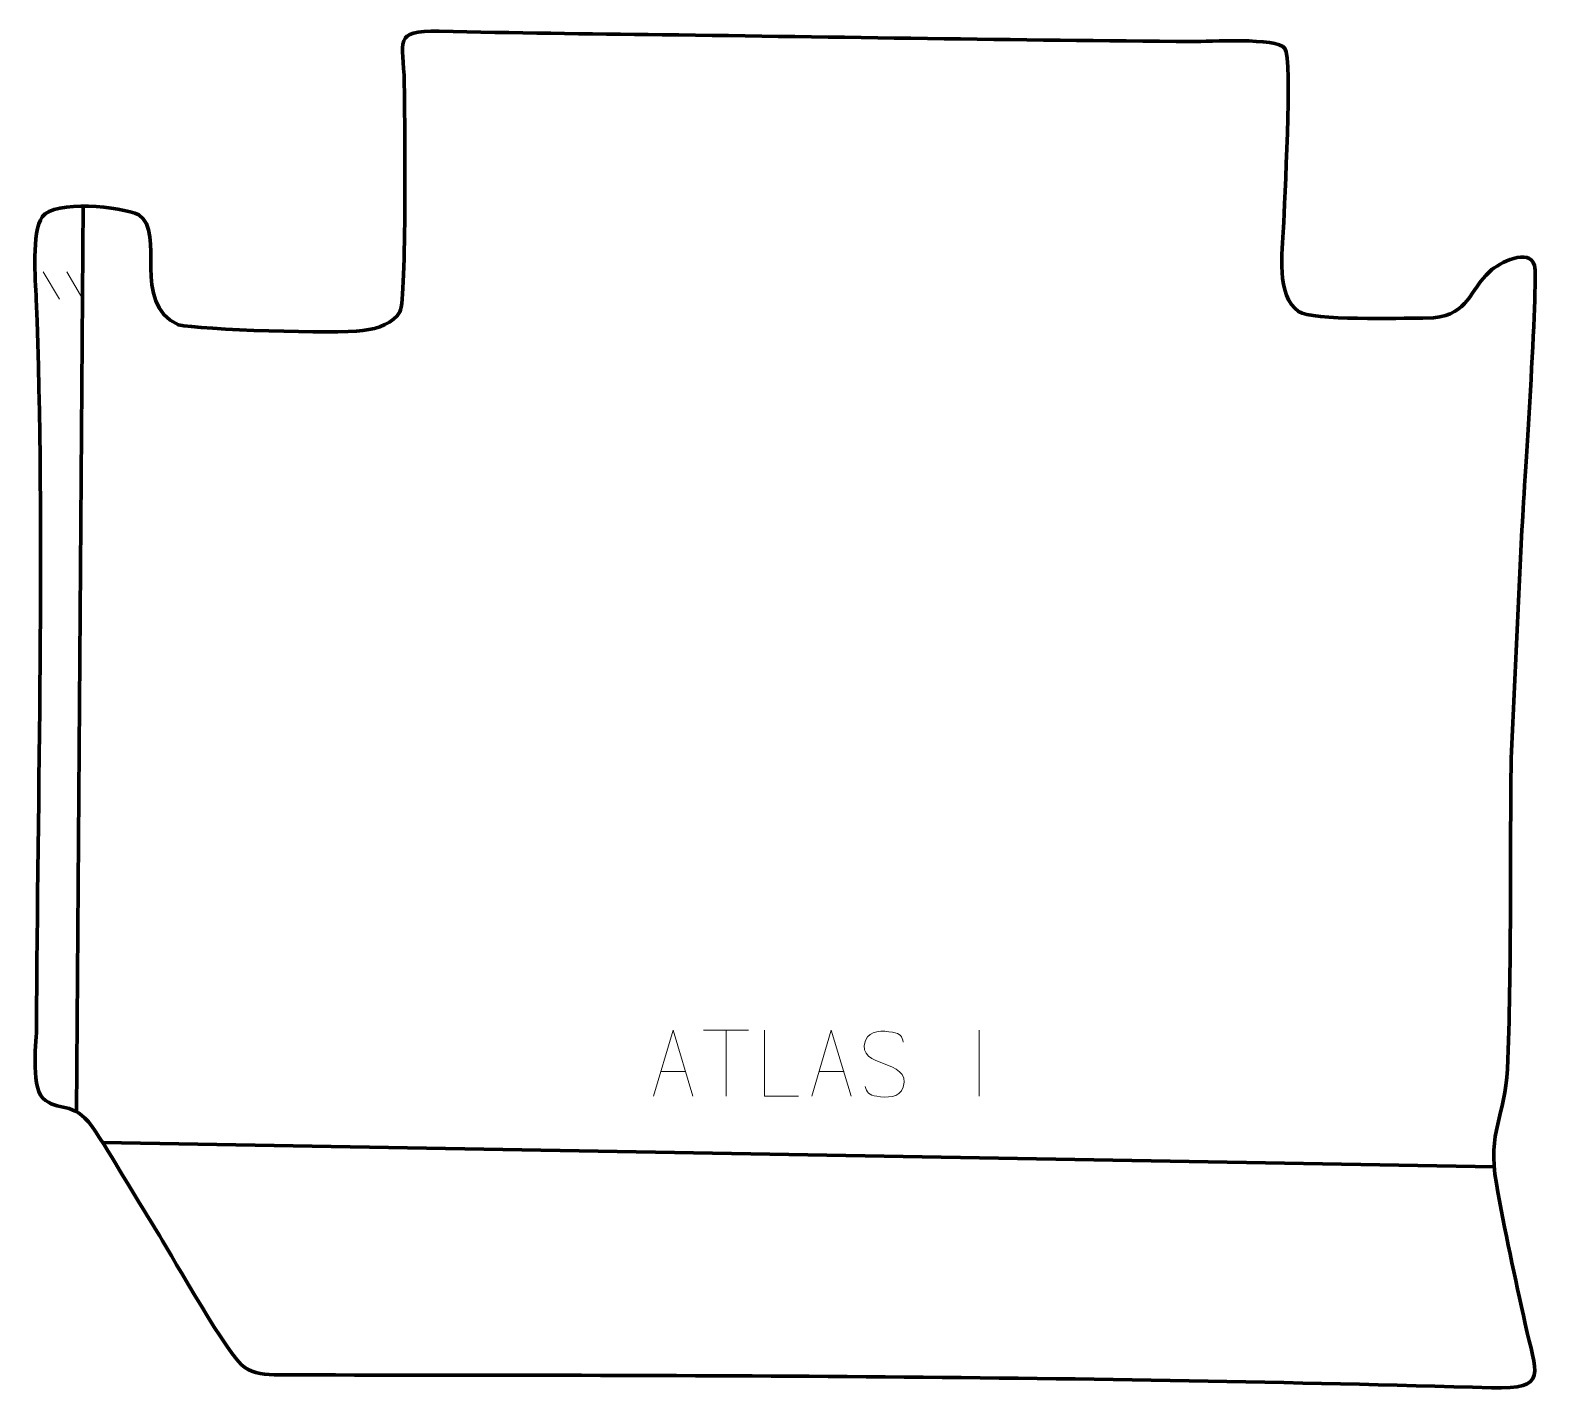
# Model space of a CAD drawing. Header units: millimetres. Extents: x -540 to 36, y 99 to 615.
import ezdxf

# ---------------------------------------------------------------- set-up
doc = ezdxf.new("R2010")
doc.units = ezdxf.units.MM
doc.header["$MEASUREMENT"] = 0
doc.layers.add('layer 2', color=7, linetype='Continuous')
doc.layers.add('layer 3', color=7, linetype='Continuous')

msp = doc.modelspace()

# ---------------------------------------------------------------- linework, layer by layer
at = {"layer": 'layer 2', "color": 142, "lineweight": 158}
for points in [[(-520.2687, 548.488), (-520.2687, 548.488), (-522.7945, 204.5077), (-522.7945, 204.5077)], [(14.7598, 183.6671), (14.7598, 183.6671), (-512.9435, 192.8525), (-512.9435, 192.8525)]]:
    msp.add_open_spline(points, degree=3, dxfattribs=at)
at = {"layer": 'layer 3', "color": 242, "lineweight": 158}
msp.add_open_spline([(21.1716, 338.5779), (22.5303, 367.4812), (23.8892, 396.3845), (25.248, 425.2878), (25.248, 425.2878), (25.9347, 438.3122), (31.5607, 519.8701), (30.0276, 525.5567), (30.0276, 525.5567), (28.1377, 532.5667), (16.5462, 526.5006), (13.1719, 523.3837), (13.1719, 523.3837), (4.9579, 515.7963), (5.39, 507.3696), (-8.2062, 505.6925), (-8.2062, 505.6925), (-8.2062, 505.6925), (-12.3298, 505.5404), (-12.3298, 505.5404), (-12.3298, 505.5404), (-20.6916, 505.7198), (-54.2893, 504.5525), (-59.4057, 508.1034), (-59.4057, 508.1034), (-68.0701, 514.1169), (-65.5525, 530.8825), (-65.1397, 539.9644), (-65.1397, 539.9644), (-64.8338, 548.6589), (-61.729, 603.9527), (-64.5937, 607.9238), (-64.5937, 607.9238), (-67.6379, 612.1438), (-93.6936, 610.5624), (-99.6144, 610.5369), (-99.6144, 610.5369), (-166.6463, 611.0238), (-233.6754, 612.2451), (-300.7036, 613.102), (-300.7036, 613.102), (-328.9492, 613.4254), (-357.1068, 613.8444), (-385.3492, 614.4136), (-385.3492, 614.4136), (-403.2055, 614.7735), (-398.8331, 610.787), (-398.5395, 594.8908), (-398.5395, 594.8908), (-398.3931, 583.1879), (-397.5814, 513.3179), (-400.171, 508.048), (-400.171, 508.048), (-402.7622, 503.6982), (-408.0834, 501.6932), (-414.3003, 500.8779), (-414.3003, 500.8779), (-424.2722, 499.57), (-475.9538, 501.1768), (-484.1693, 503.0567), (-484.1693, 503.0567), (-502.6081, 511.6742), (-488.6406, 537.7099), (-499.2311, 544.8024), (-499.2311, 544.8024), (-505.9737, 547.9894), (-531.0811, 550.5272), (-535.7976, 544.018), (-535.7976, 544.018), (-539.926, 538.3206), (-538.4316, 520.1393), (-538.1035, 512.8512), (-538.1035, 512.8512), (-534.6204, 423.0172), (-537.6576, 326.2766), (-537.9936, 235.7785), (-537.9936, 235.7785), (-538.189, 229.3568), (-540.3218, 212.8208), (-534.6509, 208.8184), (-534.6509, 208.8184), (-528.5566, 204.5173), (-523.1143, 208.7782), (-515.5875, 197.0243), (-515.5875, 197.0243), (-507.3954, 184.2313), (-499.4896, 170.5795), (-491.3874, 157.566), (-491.3874, 157.566), (-485.8102, 148.4504), (-465.3487, 111.8663), (-459.0435, 107.4933), (-459.0435, 107.4933), (-455.8246, 105.2608), (-451.0332, 104.6681), (-446.0183, 104.6682), (-446.0183, 104.6682), (-293.6782, 104.6739), (-138.5797, 104.3536), (13.6914, 99.7782), (13.6914, 99.7782), (35.7631, 99.115), (30.5773, 105.3806), (26.5117, 124.0187), (26.5117, 124.0187), (22.7467, 141.3602), (18.5622, 159.8475), (15.5643, 177.2644), (15.5643, 177.2644), (12.1345, 197.1906), (18.9687, 203.0302), (19.7391, 220.6654), (19.7391, 220.6654), (21.4277, 259.329), (20.6789, 299.6912), (21.1716, 338.5779)], degree=3, knots=[0, 0, 0, 0, 0.03333333, 0.03333333, 0.03333333, 0.03333333, 0.06666667, 0.06666667, 0.06666667, 0.06666667, 0.1, 0.1, 0.1, 0.1, 0.13333333, 0.13333333, 0.13333333, 0.13333333, 0.16666667, 0.16666667, 0.16666667, 0.16666667, 0.2, 0.2, 0.2, 0.2, 0.23333333, 0.23333333, 0.23333333, 0.23333333, 0.26666667, 0.26666667, 0.26666667, 0.26666667, 0.3, 0.3, 0.3, 0.3, 0.33333333, 0.33333333, 0.33333333, 0.33333333, 0.36666667, 0.36666667, 0.36666667, 0.36666667, 0.4, 0.4, 0.4, 0.4, 0.43333333, 0.43333333, 0.43333333, 0.43333333, 0.46666667, 0.46666667, 0.46666667, 0.46666667, 0.5, 0.5, 0.5, 0.5, 0.53333333, 0.53333333, 0.53333333, 0.53333333, 0.56666667, 0.56666667, 0.56666667, 0.56666667, 0.6, 0.6, 0.6, 0.6, 0.63333333, 0.63333333, 0.63333333, 0.63333333, 0.66666667, 0.66666667, 0.66666667, 0.66666667, 0.7, 0.7, 0.7, 0.7, 0.73333333, 0.73333333, 0.73333333, 0.73333333, 0.76666667, 0.76666667, 0.76666667, 0.76666667, 0.8, 0.8, 0.8, 0.8, 0.83333333, 0.83333333, 0.83333333, 0.83333333, 0.86666667, 0.86666667, 0.86666667, 0.86666667, 0.9, 0.9, 0.9, 0.9, 0.93333333, 0.93333333, 0.93333333, 0.93333333, 1, 1, 1, 1], dxfattribs=at)
at = {"layer": 'layer 3', "color": 250, "lineweight": 9}
for points in [[(-535.4207, 523.1234), (-535.4207, 523.1234), (-529.2385, 512.8512), (-529.2385, 512.8512)], [(-526.5557, 523.1234), (-526.5557, 523.1234), (-520.3735, 512.8512), (-520.3735, 512.8512)], [(-285.0269, 235.4371), (-285.0269, 235.4371), (-268.0397, 235.4371), (-268.0397, 235.4371)], [(-276.5331, 210.5071), (-276.5331, 210.5071), (-276.5331, 235.4606), (-276.5331, 235.4606)], [(-180.5333, 235.4709), (-180.5333, 235.4709), (-180.5333, 210.4968), (-180.5333, 210.4968)], [(-301.2812, 219.7565), (-301.2812, 219.7565), (-291.7855, 219.7565), (-291.7855, 219.7565)], [(-241.2812, 219.7565), (-241.2812, 219.7565), (-231.7855, 219.7565), (-231.7855, 219.7565)]]:
    msp.add_open_spline(points, degree=3, dxfattribs=at)
for points, knots in [([(-304.0038, 210.5071), (-304.0038, 210.5071), (-296.6328, 235.4606), (-296.6328, 235.4606), (-296.6328, 235.4606), (-296.6328, 235.4606), (-289.0629, 210.5071), (-289.0629, 210.5071)], [0, 0, 0, 0, 0.33333333, 0.33333333, 0.33333333, 0.33333333, 1, 1, 1, 1]), ([(-249.0588, 210.507), (-249.0588, 210.507), (-262.0079, 210.507), (-262.0079, 210.507), (-262.0079, 210.507), (-262.0079, 210.507), (-262.0079, 235.4606), (-262.0079, 235.4606)], [0, 0, 0, 0, 0.33333333, 0.33333333, 0.33333333, 0.33333333, 1, 1, 1, 1]), ([(-244.0038, 210.5071), (-244.0038, 210.5071), (-236.6328, 235.4606), (-236.6328, 235.4606), (-236.6328, 235.4606), (-236.6328, 235.4606), (-229.0629, 210.5071), (-229.0629, 210.5071)], [0, 0, 0, 0, 0.33333333, 0.33333333, 0.33333333, 0.33333333, 1, 1, 1, 1]), ([(-216.5305, 222.7621), (-220.7788, 224.2325), (-225.6869, 226.0283), (-223.6818, 231.5486), (-223.6818, 231.5486), (-222.1783, 235.6885), (-216.9647, 235.3), (-213.3611, 234.6989), (-213.3611, 234.6989), (-210.5005, 234.2217), (-209.6358, 233.0085), (-209.3252, 230.9244)], [0, 0, 0, 0, 0.25, 0.25, 0.25, 0.25, 0.5, 0.5, 0.5, 0.5, 1, 1, 1, 1]), ([(-216.5305, 222.762), (-212.5119, 221.1153), (-207.4824, 219.227), (-209.3164, 213.8667), (-209.3164, 213.8667), (-210.7762, 209.6003), (-215.687, 209.857), (-219.4131, 210.4117), (-219.4131, 210.4117), (-222.1631, 210.8215), (-223.384, 212.035), (-223.762, 214.1472)], [0, 0, 0, 0, 0.25, 0.25, 0.25, 0.25, 0.5, 0.5, 0.5, 0.5, 1, 1, 1, 1])]:
    msp.add_open_spline(points, degree=3, knots=knots, dxfattribs=at)

doc.saveas('drawing.dxf')
